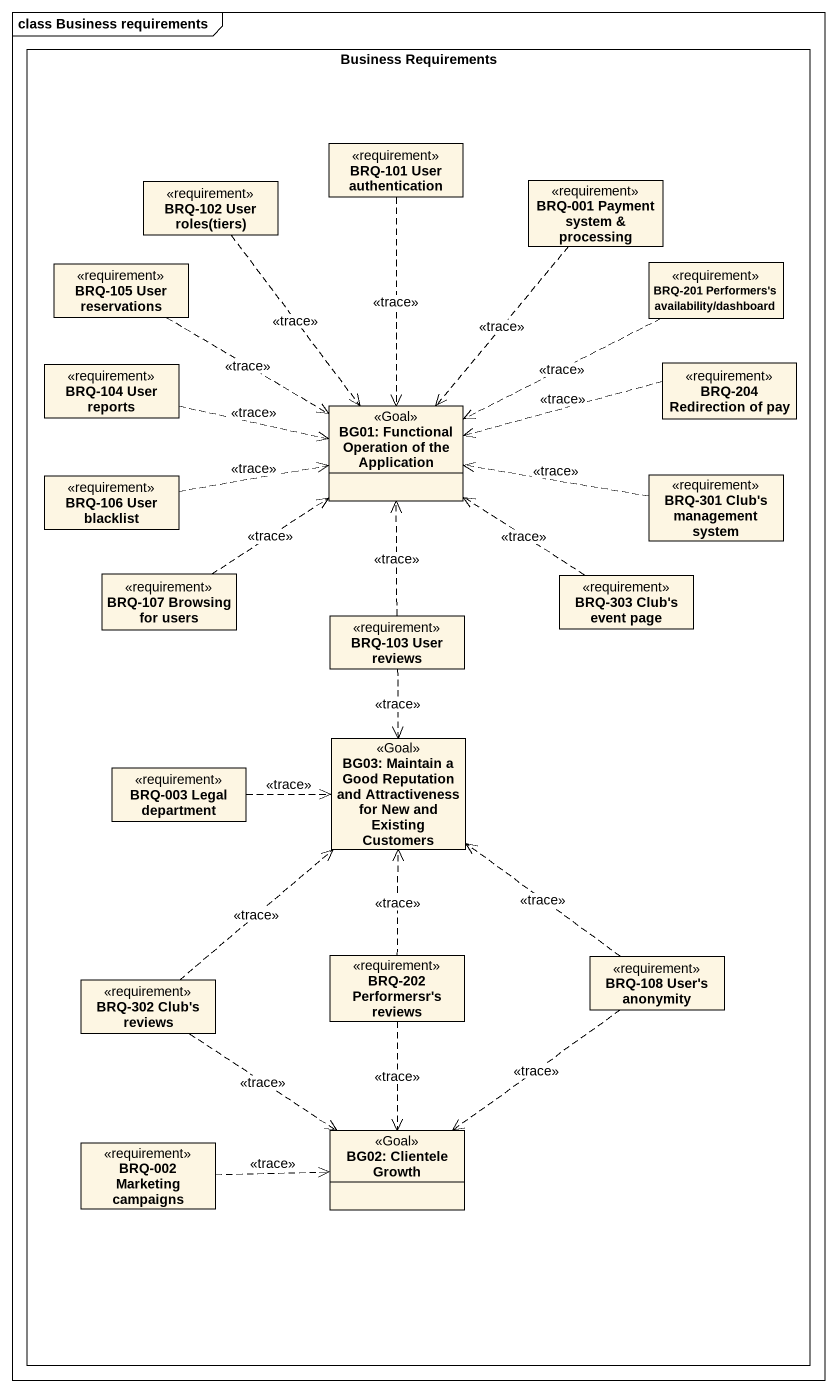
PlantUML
@startuml
mainframe class Business requirements
hide circle
hide empty members
rectangle "Business Requirements" as Business_Requirements {
  class "BRQ-101 User authentication" as BRQ_101_User_authentication <<requirement>>
  class "BRQ-102 User roles(tiers)" as BRQ_102_User_roles_tiers <<requirement>>
  class "BRQ-001 Payment system & processing" as BRQ_001_Payment_system <<requirement>>
  class "BRQ-105 User reservations" as BRQ_105_User_reservations <<requirement>>
  class "BRQ-201 Performers's availability/dashboard" as BRQ_201_Performers_s <<requirement>>
  class "BRQ-104 User reports" as BRQ_104_User_reports <<requirement>>
  class "BRQ-204 Redirection of pay" as BRQ_204_Redirection_of_pay <<requirement>>
  class "BG01: Functional Operation of the Application" as BG01_Functional_Operation <<Goal>>
  class "BRQ-106 User blacklist" as BRQ_106_User_blacklist <<requirement>>
  class "BRQ-301 Club's management system" as BRQ_301_Club_s_management <<requirement>>
  class "BRQ-107 Browsing for users" as BRQ_107_Browsing_for_users <<requirement>>
  class "BRQ-303 Club's event page" as BRQ_303_Club_s_event_page <<requirement>>
  class "BRQ-103 User reviews" as BRQ_103_User_reviews <<requirement>>
  class "BRQ-003 Legal department" as BRQ_003_Legal_department <<requirement>>
  class "BG03: Maintain a Good Reputation and Attractiveness for New and Existing Customers" as BG03_Maintain_a_Good <<Goal>>
  class "BRQ-302 Club's reviews" as BRQ_302_Club_s_reviews <<requirement>>
  class "BRQ-202 Performersr's reviews" as BRQ_202_Performersr_s <<requirement>>
  class "BRQ-108 User's anonymity" as BRQ_108_User_s_anonymity <<requirement>>
  class "BRQ-002 Marketing campaigns" as BRQ_002_Marketing_campaigns <<requirement>>
  class "BG02: Clientele Growth" as BG02_Clientele_Growth <<Goal>>
}
BRQ_101_User_authentication ..> BG01_Functional_Operation : <<trace>>
BRQ_102_User_roles_tiers ..> BG01_Functional_Operation : <<trace>>
BRQ_001_Payment_system ..> BG01_Functional_Operation : <<trace>>
BRQ_105_User_reservations .right.> BG01_Functional_Operation : <<trace>>
BRQ_201_Performers_s .left.> BG01_Functional_Operation : <<trace>>
BRQ_104_User_reports .right.> BG01_Functional_Operation : <<trace>>
BRQ_204_Redirection_of_pay .left.> BG01_Functional_Operation : <<trace>>
BRQ_106_User_blacklist .right.> BG01_Functional_Operation : <<trace>>
BRQ_301_Club_s_management .left.> BG01_Functional_Operation : <<trace>>
BRQ_107_Browsing_for_users .up.> BG01_Functional_Operation : <<trace>>
BRQ_303_Club_s_event_page .up.> BG01_Functional_Operation : <<trace>>
BRQ_103_User_reviews .up.> BG01_Functional_Operation : <<trace>>
BRQ_103_User_reviews ..> BG03_Maintain_a_Good : <<trace>>
BRQ_003_Legal_department .right.> BG03_Maintain_a_Good : <<trace>>
BRQ_302_Club_s_reviews .up.> BG03_Maintain_a_Good : <<trace>>
BRQ_302_Club_s_reviews ..> BG02_Clientele_Growth : <<trace>>
BRQ_202_Performersr_s .up.> BG03_Maintain_a_Good : <<trace>>
BRQ_202_Performersr_s ..> BG02_Clientele_Growth : <<trace>>
BRQ_108_User_s_anonymity .up.> BG03_Maintain_a_Good : <<trace>>
BRQ_108_User_s_anonymity ..> BG02_Clientele_Growth : <<trace>>
BRQ_002_Marketing_campaigns .right.> BG02_Clientele_Growth : <<trace>>
@enduml
